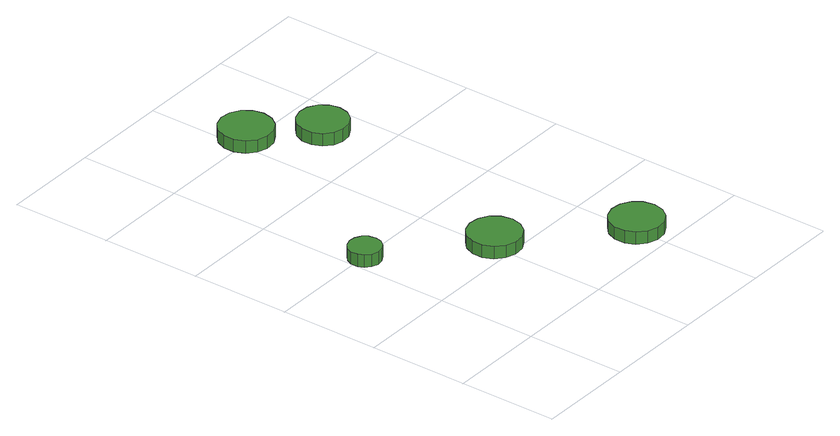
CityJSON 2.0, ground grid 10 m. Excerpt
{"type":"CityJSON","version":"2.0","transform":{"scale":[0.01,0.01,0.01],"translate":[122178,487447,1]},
"CityObjects":{
"tree1":{"type":"SolitaryVegetationObject","attributes":{"function":"something"},"geometry":[{"type":"MultiSurface","lod":"1","boundaries":[[[0,1,2,3,4,5,6,7,8,9,10,11,12,13,14]],[[15,16,17,18,19,20,21,22,23,24,25,26,27,28,29]],[[0,29,28,1]],[[1,28,27,2]],[[2,27,26,3]],[[3,26,25,4]],[[4,25,24,5]],[[5,24,23,6]],[[6,23,22,7]],[[7,22,21,8]],[[8,21,20,9]],[[9,20,19,10]],[[10,19,18,11]],[[11,18,17,12]],[[12,17,16,13]],[[13,16,15,14]],[[14,15,29,0]]]}]},
"tree2":{"type":"SolitaryVegetationObject","attributes":{"function":"something"},"geometry":[{"type":"MultiSurface","lod":"1","boundaries":[[[30,31,32,33,34,35,36,37,38,39,40,41,42,43,44]],[[45,46,47,48,49,50,51,52,53,54,55,56,57,58,59]],[[30,59,58,31]],[[31,58,57,32]],[[32,57,56,33]],[[33,56,55,34]],[[34,55,54,35]],[[35,54,53,36]],[[36,53,52,37]],[[37,52,51,38]],[[38,51,50,39]],[[39,50,49,40]],[[40,49,48,41]],[[41,48,47,42]],[[42,47,46,43]],[[43,46,45,44]],[[44,45,59,30]]]}]},
"tree3":{"type":"SolitaryVegetationObject","attributes":{"function":"something"},"geometry":[{"type":"MultiSurface","lod":"1","boundaries":[[[60,61,62,63,64,65,66,67,68,69,70,71,72,73,74]],[[75,76,77,78,79,80,81,82,83,84,85,86,87,88,89]],[[60,89,88,61]],[[61,88,87,62]],[[62,87,86,63]],[[63,86,85,64]],[[64,85,84,65]],[[65,84,83,66]],[[66,83,82,67]],[[67,82,81,68]],[[68,81,80,69]],[[69,80,79,70]],[[70,79,78,71]],[[71,78,77,72]],[[72,77,76,73]],[[73,76,75,74]],[[74,75,89,60]]]}]},
"tree4":{"type":"SolitaryVegetationObject","attributes":{"function":"something"},"geometry":[{"type":"MultiSurface","lod":"1","boundaries":[[[90,91,92,93,94,95,96,97,98,99,100,101,102,103,104]],[[105,106,107,108,109,110,111,112,113,114,115,116,117,118,119]],[[90,119,118,91]],[[91,118,117,92]],[[92,117,116,93]],[[93,116,115,94]],[[94,115,114,95]],[[95,114,113,96]],[[96,113,112,97]],[[97,112,111,98]],[[98,111,110,99]],[[99,110,109,100]],[[100,109,108,101]],[[101,108,107,102]],[[102,107,106,103]],[[103,106,105,104]],[[104,105,119,90]]]}]},
"tree5":{"type":"SolitaryVegetationObject","attributes":{"function":"something"},"geometry":[{"type":"MultiSurface","lod":"1","boundaries":[[[120,121,122,123,124,125,126,127,128,129,130,131,132,133,134]],[[135,136,137,138,139,140,141,142,143,144,145,146,147,148,149]],[[120,149,148,121]],[[121,148,147,122]],[[122,147,146,123]],[[123,146,145,124]],[[124,145,144,125]],[[125,144,143,126]],[[126,143,142,127]],[[127,142,141,128]],[[128,141,140,129]],[[129,140,139,130]],[[130,139,138,131]],[[131,138,137,132]],[[132,137,136,133]],[[133,136,135,134]],[[134,135,149,120]]]}]}
},
"vertices":[
[331,1987,138],[317,2053,138],[277,2108,138],[219,2142,138],[152,2149,138],[87,2128,138],[37,2083,138],[10,2021,138],[10,1953,138],[37,1892,138],[87,1846,138],[152,1826,138],[219,1833,138],[277,1866,138],[317,1921,138],[317,1921,9],[277,1866,9],[219,1833,9],[152,1826,9],[87,1846,9],[37,1892,9],[10,1953,9],[10,2021,9],[37,2083,9],[87,2128,9],[152,2149,9],[219,2142,9],[277,2108,9],[317,2053,9],[331,1987,9],
[1324,1214,138],[1301,1320,138],[1238,1408,138],[1143,1462,138],[1035,1474,138],[932,1440,138],[851,1367,138],[807,1268,138],[807,1159,138],[851,1060,138],[932,987,138],[1035,953,138],[1143,965,138],[1238,1019,138],[1301,1107,138],[1301,1107,9],[1238,1019,9],[1143,965,9],[1035,953,9],[932,987,9],[851,1060,9],[807,1159,9],[807,1268,9],[851,1367,9],[932,1440,9],[1035,1474,9],[1143,1462,9],[1238,1408,9],[1301,1320,9],[1324,1214,9],
[2285,350,139],[2263,457,139],[2199,545,139],[2105,599,139],[1996,611,139],[1893,577,139],[1812,504,139],[1768,405,139],[1768,296,139],[1812,197,139],[1893,124,139],[1996,90,139],[2105,102,139],[2199,156,139],[2263,244,139],[2263,244,10],[2199,156,10],[2105,102,10],[1996,90,10],[1893,124,10],[1812,197,10],[1768,296,10],[1768,405,10],[1812,504,10],[1893,577,10],[1996,611,10],[2105,599,10],[2199,545,10],[2263,457,10],[2285,350,10],
[1391,4050,149],[1368,4157,149],[1304,4245,149],[1210,4299,149],[1102,4311,149],[998,4277,149],[917,4204,149],[873,4105,149],[873,3996,149],[917,3897,149],[998,3824,149],[1102,3790,149],[1210,3802,149],[1304,3856,149],[1368,3944,149],[1368,3944,20],[1304,3856,20],[1210,3802,20],[1102,3790,20],[998,3824,20],[917,3897,20],[873,3996,20],[873,4105,20],[917,4204,20],[998,4277,20],[1102,4311,20],[1210,4299,20],[1304,4245,20],[1368,4157,20],[1391,4050,20],
[1877,3569,149],[1856,3669,149],[1795,3753,149],[1706,3804,149],[1604,3815,149],[1506,3783,149],[1430,3714,149],[1388,3620,149],[1388,3517,149],[1430,3423,149],[1506,3354,149],[1604,3323,149],[1706,3333,149],[1795,3385,149],[1856,3468,149],[1856,3468,20],[1795,3385,20],[1706,3333,20],[1604,3323,20],[1506,3354,20],[1430,3423,20],[1388,3517,20],[1388,3620,20],[1430,3714,20],[1506,3783,20],[1604,3815,20],[1706,3804,20],[1795,3753,20],[1856,3669,20],[1877,3569,20]
]}
